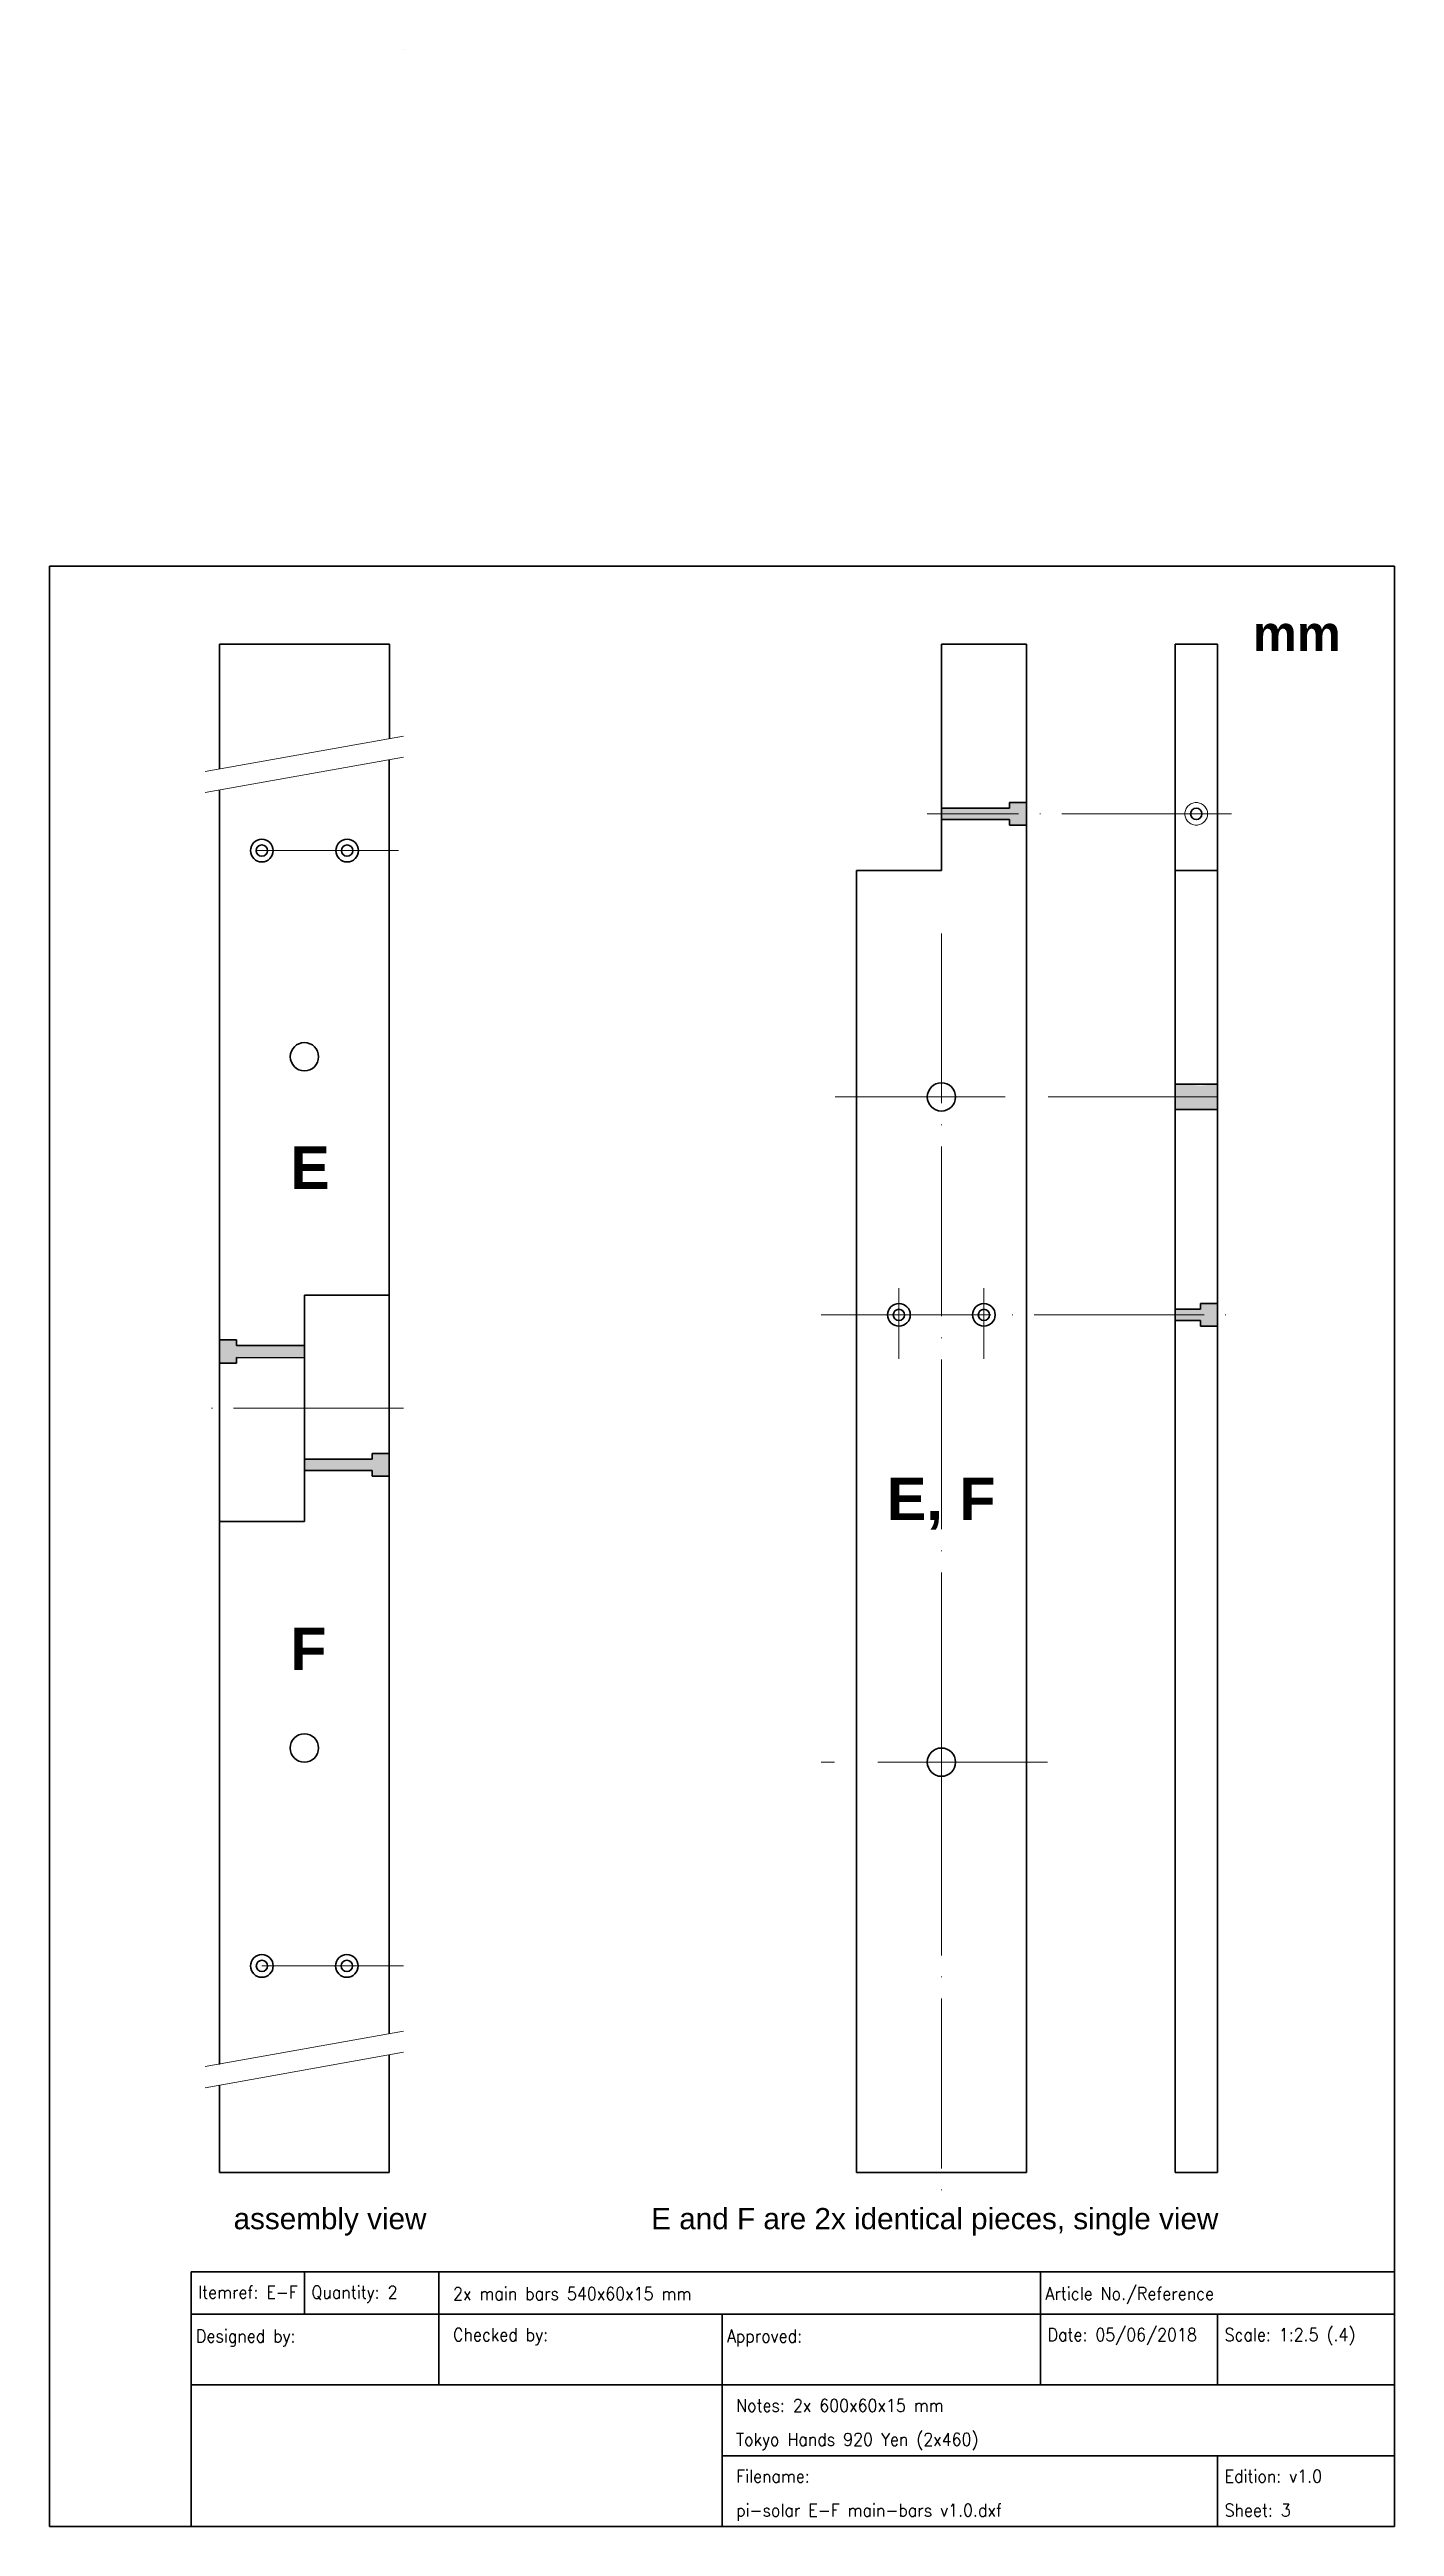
# Model space of a CAD drawing. Header units: millimetres. Extents: x 10 to 200, y 10 to 360.
import ezdxf

# ---------------------------------------------------------------- set-up
doc = ezdxf.new("R2010")
doc.units = ezdxf.units.MM
doc.linetypes.add('ACAD_ISO04W100', pattern=[30, 24, -3, 0, -3])
for name, color, linetype, lineweight, true_color in [('0 ... Background', 18, 'Continuous', 35, 0x000000), ('0 ... Base', 18, 'Continuous', 35, 0x000000), ('0 ... Construction', 18, 'ACAD_ISO04W100', 9, 0x000000), ('0 ... Dimensions', 18, 'Continuous', 9, 0x000000), ('0 ... Hole Hatch', 254, 'Continuous', 25, 0xcdccd0), ('0 ... Numbering', 18, 'Continuous', 70, 0x000000)]:
    doc.layers.add(name, color=color, linetype=linetype, lineweight=lineweight, true_color=true_color)
doc.styles.add('textstyle11', font='')
doc.styles.add('textstyle12', font='')
doc.styles.add('textstyle13', font='')
doc.styles.add('textstyle14', font='Standard')
doc.styles.add('textstyle15', font='Standard')
doc.styles.add('textstyle16', font='Standard')
doc.styles.add('textstyle17', font='Standard')
doc.styles.add('textstyle18', font='Standard')
doc.styles.add('textstyle19', font='Standard')
doc.styles.add('textstyle20', font='Standard')
doc.styles.add('textstyle21', font='Standard')
doc.styles.add('textstyle22', font='Standard')
doc.styles.add('textstyle24', font='Standard')
doc.styles.add('textstyle25', font='Standard')
doc.styles.add('textstyle26', font='')
doc.styles.add('textstyle27', font='')
doc.styles.add('textstyle28', font='')
doc.styles.add('textstyle30', font='Standard')
doc.styles.get('textstyle11').set_extended_font_data('Arial', bold=True)
doc.styles.get('textstyle12').set_extended_font_data('Arial')
doc.styles.get('textstyle13').set_extended_font_data('Arial')
doc.styles.get('textstyle26').set_extended_font_data('Arial', bold=True)
doc.styles.get('textstyle27').set_extended_font_data('Arial', bold=True)
doc.styles.get('textstyle28').set_extended_font_data('Arial', bold=True)

msp = doc.modelspace()

# ---------------------------------------------------------------- hatches: boundary and pattern name
at = {"layer": '0 ... Hole Hatch'}
for points in [[(145.6, 251.2), (136, 251.2), (136, 252.8), (145.6, 252.8), (145.6, 253.6), (148, 253.6), (148, 250.4), (145.6, 250.4)], [(171.4, 210.2), (169, 210.2), (169, 213.8), (171.51, 213.68), (172.6, 213.6), (175, 213.8), (175, 210.4), (172.6, 210.2)], [(172.6, 180.4), (169, 180.4), (169, 182), (172.6, 182), (172.6, 182.8), (175, 182.8), (175, 179.6), (172.6, 179.6)], [(36.41, 176.87), (46.01, 176.75), (46.01, 175.15), (36.39, 175.16), (36.29, 174.36), (34, 174.37), (34.01, 177.67), (36.41, 177.67)], [(55.6, 159.2), (46, 159.2), (46, 160.8), (55.6, 160.8), (55.6, 161.6), (58, 161.6), (58, 158.4), (55.6, 158.4)]]:
    msp.add_hatch(color=256, dxfattribs=at).paths.add_polyline_path(points, flags=0)

# ---------------------------------------------------------------- linework, layer by layer
at = {"layer": '0 ... Background', "linetype": 'Continuous'}
for p, q in [((200, 287), (10, 287)), ((10, 287), (10, 10)), ((200, 10), (200, 287)), ((30, 46), (200, 46)), ((30, 40), (30, 46)), ((46, 40), (46, 46)), ((65, 40), (65, 46)), ((150, 40), (150, 46)), ((30, 40), (200, 40)), ((30, 10), (30, 40)), ((65, 30), (65, 40)), ((105, 30), (105, 40)), ((150, 30), (150, 40)), ((175, 30), (175, 40)), ((30, 30), (200, 30)), ((105, 10), (105, 30)), ((105, 20), (200, 20)), ((175, 10), (175, 20)), ((105, 10), (105, 15)), ((10, 10), (200, 10))]:
    msp.add_line(p, q, dxfattribs=at)
at = {"layer": '0 ... Base'}
for p, q in [((58.03, 276, -6), (34, 276, -6)), ((34, 276, -6), (34, 258.36, -6)), ((58.03, 276), (58.03, 262.65)), ((136, 276), (148, 276)), ((136, 252.8, -3), (136, 276)), ((148, 253.6, -3), (148, 276)), ((169, 244), (169, 276)), ((169, 276), (175, 276)), ((175, 244), (175, 276)), ((58, 259.64), (58, 184)), ((34, 255.36, -6), (34, 152, -6)), ((136, 252.8, -6), (145.6, 252.8, -6)), ((136, 251.2, -3), (136, 252.8, -6)), ((145.6, 253.6, -6), (148, 253.6, -6)), ((145.6, 252.8, -6), (145.6, 253.6, -6)), ((148, 250.4, -3), (148, 253.6, -3)), ((145.6, 251.2, -3), (136, 251.2, -3)), ((136, 244, -6), (136, 251.2, -3)), ((145.6, 250.4, -3), (145.6, 251.2, -3)), ((148, 250.4, -3), (145.6, 250.4, -3)), ((148, 60), (148, 250.4, -3)), ((124, 244, -6), (136, 244, -6)), ((124, 60), (124, 244, -6)), ((169, 213.8), (169, 244)), ((169, 244), (175, 244)), ((175, 213.8), (175, 244)), ((169, 213.8), (175, 213.8)), ((169, 210.2), (169, 213.8)), ((175, 210.2), (175, 213.8)), ((169, 210.2), (175, 210.2)), ((169, 182), (169, 210.2)), ((175, 182.8), (175, 210.2)), ((175, 210.2, -1.29), (175, 210.2, -1.29)), ((46, 184), (58, 184)), ((46, 152, -6), (46, 184)), ((58, 79.64), (58, 184)), ((169, 182), (172.6, 182)), ((169, 180.4, -1.9), (169, 182)), ((172.6, 182.8), (175, 182.8)), ((172.6, 182.8), (172.6, 182)), ((175, 179.6), (175, 182.8)), ((169, 60), (169, 180.4, -1.9)), ((172.6, 180.4, -1.9), (169, 180.4, -1.9)), ((172.6, 179.6), (172.6, 180.4, -1.9)), ((172.6, 179.6), (175, 179.6)), ((175, 60), (175, 179.6)), ((34.01, 177.67, -6), (36.41, 177.67, -6)), ((46.01, 175.15, -6), (36.39, 175.16, -6)), ((36.39, 175.16, -6), (36.39, 174.36, -6)), ((36.41, 177.67, -6), (36.41, 176.87, -6)), ((36.41, 176.87, -6), (46.01, 176.87, -6)), ((46.01, 176.87, -6), (46.01, 175.15, -6)), ((36.39, 174.36, -6), (33.98, 174.37, -6)), ((55.6, 161.6, -6), (58, 161.6, -6)), ((55.6, 160.8, -6), (55.6, 161.6, -6)), ((46, 160.8, -6), (55.6, 160.8, -6)), ((55.6, 159.2, -3), (46, 159.2, -3)), ((55.6, 158.4, -3), (55.6, 159.2, -3)), ((58, 158.4, -3), (55.6, 158.4, -3)), ((34, 152, -6), (46, 152, -6)), ((34, 75.29, -1), (34, 152, -6)), ((58, 60), (58, 76.64)), ((34, 72.3, -0.8), (34, 60)), ((34, 60), (58, 60)), ((124, 60), (148, 60)), ((169, 60), (175, 60))]:
    msp.add_line(p, q, dxfattribs=at)
for centre, radius in [((172, 252), 0.8), ((39.99, 246.8, -6), 1.6), ((39.99, 246.8, -6), 0.8), ((52.04, 246.8, -6), 1.6), ((52.04, 246.8, -6), 0.8), ((46.01, 217.68, -6), 2), ((136, 212, -6), 2), ((130, 181.2, -6), 1.6), ((130, 181.2, -6), 0.8), ((142, 181.2, -6), 1.6), ((142, 181.2, -6), 0.8), ((46, 120, -6), 2), ((136, 118, -6), 2), ((40, 89.2, -6), 1.6), ((40, 89.2, -6), 0.8), ((52, 89.2, -6), 1.6), ((52, 89.2, -6), 0.8)]:
    msp.add_circle(centre, radius, dxfattribs=at)
at = {"layer": '0 ... Construction'}
for p, q in [((177, 252, -6), (134, 252, -6)), ((39.29, 246.8, -6), (59.29, 246.8, -6)), ((136, 235.1, -12), (136, 57, -6)), ((121, 212, -6), (177, 212)), ((130, 185, -6), (130, 175, -6)), ((142, 185, -6), (142, 175, -6)), ((119, 181.2, -6), (177, 181.2, -6)), ((60, 168), (32, 168)), ((136, 113, -6), (136, 123, -6)), ((151, 118, -6), (119, 118, -6)), ((136, 113, -6), (136, 113, -6)), ((136, 113, -6), (136, 113, -6)), ((40, 89.2, -6), (60, 89.2, -6))]:
    msp.add_line(p, q, dxfattribs=at)
msp.add_circle((172, 252), 1.6, dxfattribs=at)
at = {"layer": '0 ... Dimensions'}
for p, q in [((60, 360), (60, 360)), ((32, 258), (60, 263)), ((32, 255), (60, 260)), ((32, 75), (60, 80)), ((32, 72), (60, 77))]:
    msp.add_line(p, q, dxfattribs=at)

# ---------------------------------------------------------------- texts
at = {"layer": '0 ... Background', "linetype": 'Continuous', "lineweight": 25, "char_height": 1.8, "width": 100}
for s, insert, attachment_point, style in [('Itemref: E-F', (31, 44), 1, 'textstyle14'), ('Quantity: 2', (47, 44), 1, 'textstyle15'), ('2x main bars 540x60x15 mm', (67, 42), 7, 'textstyle16'), ('Article No./Reference', (150.69, 43.81), 1, 'textstyle17'), ('Designed by:', (30.69, 37.81), 1, 'textstyle18'), ('Checked by:', (67, 38), 1, 'textstyle19'), ('Approved:\\P\\P', (105.69, 37.81), 1, 'textstyle20'), ('Date: 05/06/2018', (151, 38), 1, 'textstyle22'), ('Scale: 1:2.5 (.4)', (176, 38), 1, 'textstyle24')]:
    msp.add_mtext(s, dxfattribs=dict(at, insert=insert, attachment_point=attachment_point, style=style))
at = {"layer": '0 ... Background', "linetype": 'Continuous', "lineweight": 25, "char_height": 1.8, "attachment_point": 1, "line_spacing_factor": 0.8}
for s, insert, width, style in [('Notes: 2x 600x60x15 mm\\P\\PTokyo Hands 920 Yen (2x460)', (107, 28), 200, 'textstyle30'), ('Filename:\\P\\Ppi-solar E-F main-bars v1.0.dxf', (107, 18), 100, 'textstyle21'), ('Edition: v1.0\\P\\PSheet: 3', (176, 18), 100, 'textstyle25')]:
    msp.add_mtext(s, dxfattribs=dict(at, insert=insert, width=width, style=style))
at = {"layer": '0 ... Numbering', "attachment_point": 1}
for s, insert, char_height, style in [('mm', (180, 280), 5, 'textstyle11'), ('E', (44, 205), 6, 'textstyle28'), ('E, F', (128.28, 158.2, 6), 6, 'textstyle26'), ('F', (44, 137), 6, 'textstyle27'), ('assembly view', (36, 55), 3, 'textstyle13'), ('E and F are 2x identical pieces, single view', (95, 55), 3, 'textstyle12')]:
    msp.add_mtext(s, dxfattribs=dict(at, insert=insert, char_height=char_height, style=style))

doc.saveas('drawing.dxf')
